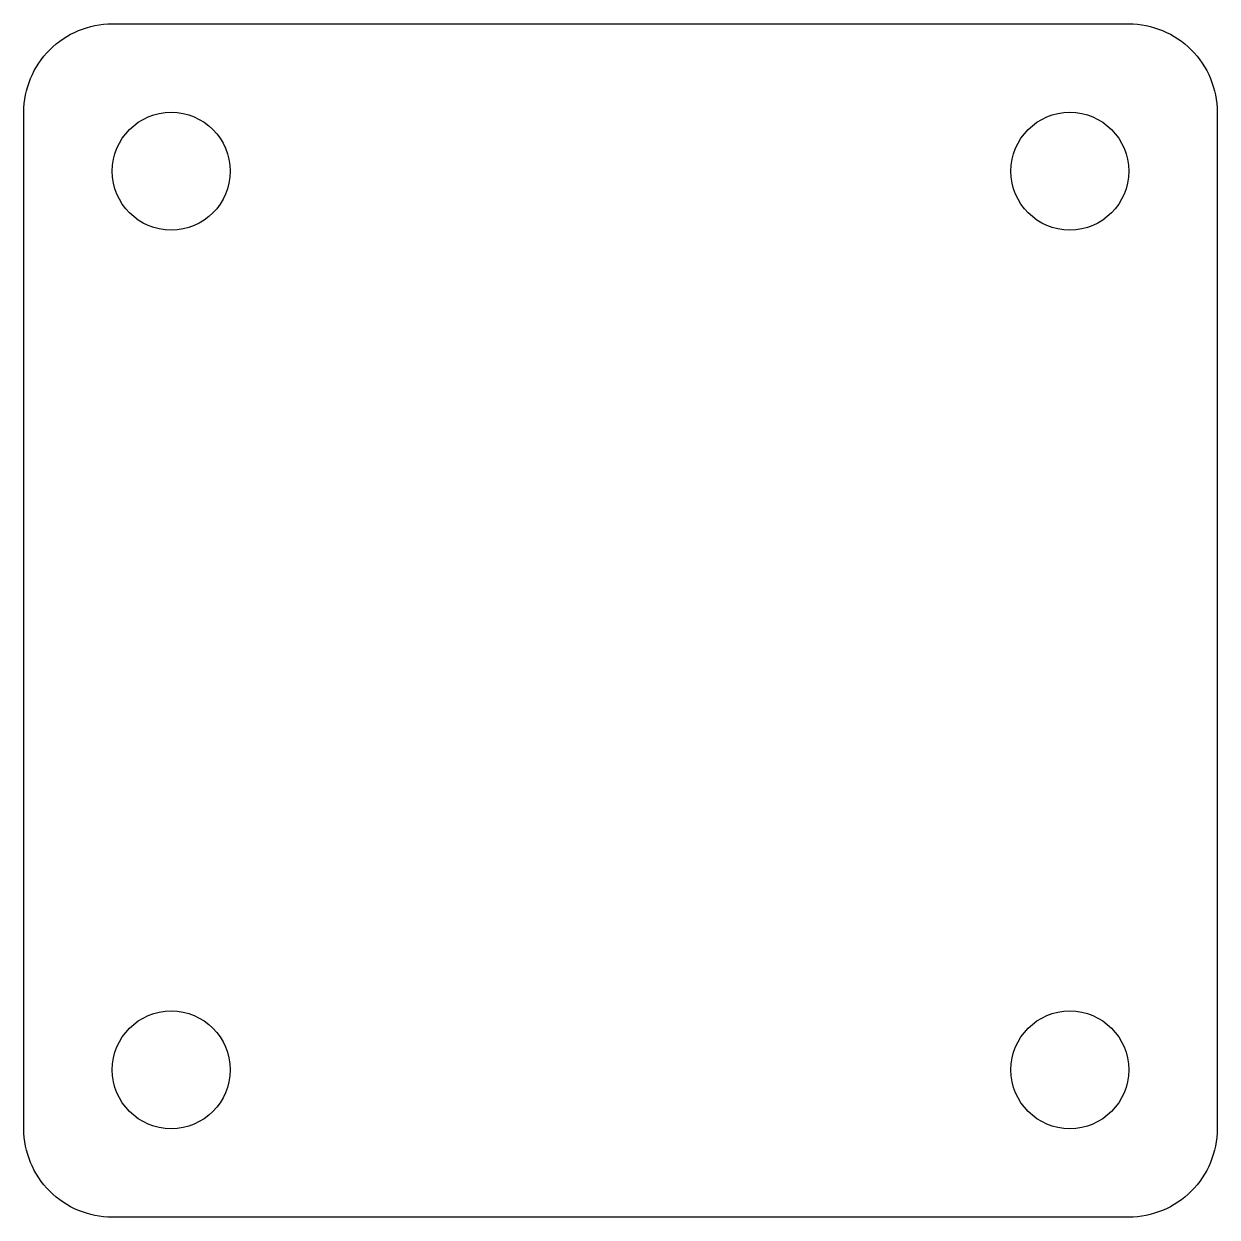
# Model space of a CAD drawing. Header units: millimetres. Extents: x 16.3 to 56.8, y 18.2 to 58.7.
import ezdxf

# ---------------------------------------------------------------- set-up
doc = ezdxf.new("R2010")
doc.units = ezdxf.units.MM

msp = doc.modelspace()

# ---------------------------------------------------------------- linework, layer by layer
msp.add_lwpolyline([(19.265, 58.708), (53.765, 58.708, -0.414214), (56.765, 55.708), (56.765, 21.208, -0.414214), (53.765, 18.208), (19.265, 18.208, -0.414214), (16.265, 21.208), (16.265, 55.708, -0.414214)], format="xyb", close=True)
for centre in [(21.265, 53.708), (51.765, 53.708), (21.265, 23.208), (51.765, 23.208)]:
    msp.add_circle(centre, 2)

doc.saveas('drawing.dxf')
